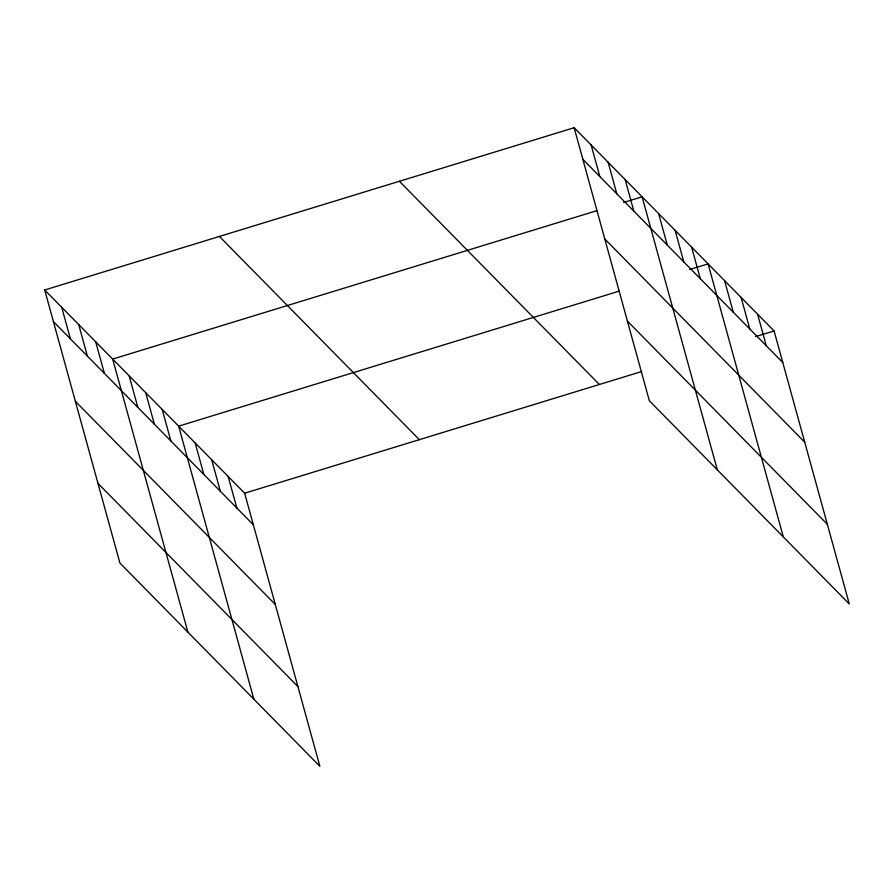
<?xml version="1.0" encoding="UTF-8"?>
<svg xmlns="http://www.w3.org/2000/svg" width="894" height="894" viewBox="0 0 894 894"><rect width="100%" height="100%" fill="white"/><g stroke="black" fill="none" stroke-linecap="round" stroke-linejoin="round"><path stroke-width="1.34" d="M44.7 289.991L244.643 493.22L319.862 766.281L119.919 563.052L44.7 289.991L574.138 127.719L774.081 330.948L849.3 604.009L649.357 400.78L574.138 127.719M597.114 210.604L112.678 359.086L187.896 632.147M623.587 202.491L642.115 196.814L717.334 469.886M619.419 291.064L178.666 426.147L253.874 699.22M689.576 269.563L708.104 263.875L783.323 536.948M244.643 493.22L641.724 371.513M755.553 336.625L774.081 330.948M582.843 159.3L782.786 362.528M604.791 238.989L804.734 442.217M627.398 321.091L827.352 524.32M399.428 181.27L599.371 384.498M219.41 236.441L419.364 439.669M53.394 321.572L253.348 524.8M75.353 401.261L275.296 604.489M97.96 483.363L297.914 686.592M757.587 314.174L766.292 345.766M741.092 297.411L749.798 328.992M724.598 280.649L733.292 312.229M691.61 247.113L700.304 278.693M675.115 230.35L683.809 261.931M658.621 213.577L667.315 245.168M625.129 179.538L633.824 211.129M608.132 162.272L616.826 193.853M591.135 144.996L599.829 176.576M228.149 476.446L236.854 508.027M211.654 459.684L220.36 491.264M195.16 442.921L203.854 474.502M162.172 409.385L170.866 440.966M145.677 392.622L154.371 424.203M129.172 375.849L137.877 407.429M95.692 341.81L104.386 373.39M78.694 324.533L87.388 356.125M61.697 307.268L70.391 338.848"/></g></svg>
